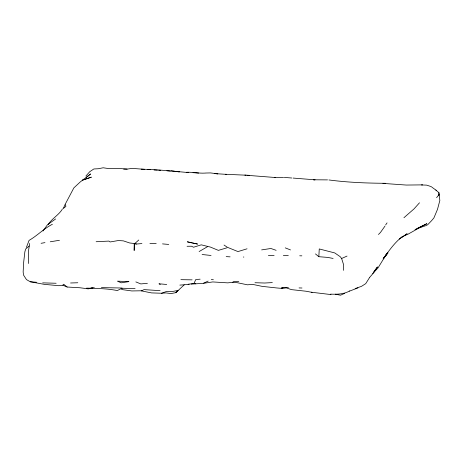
<?xml version="1.0" encoding="UTF-8"?>
<svg xmlns="http://www.w3.org/2000/svg" width="463" height="463" viewBox="0 0 463 463"><rect width="100%" height="100%" fill="white"/><g stroke="black" fill="none" stroke-linecap="round" stroke-linejoin="round"><path stroke-width="0.69" d="M96.142 241.727L108.909 241.09L110.148 241.958L118.337 240.54L123.389 240.87L129.709 242.982L134.201 243.497L134.172 250.506L134.444 243.868L138.761 240.013M343.419 270.357L343.581 264.691L341.619 258.499L340.259 256.733L334.755 252.937L319.256 248.949L318.833 256.699L327.642 257.399L333.105 258.441M29.678 243.451L28.527 250.674L28.625 263.511M135.109 288.571L121.983 288.235L121.647 289.525L131.81 290.949L141.753 290.776L144.028 289.606L160.082 290.671M63.616 207.818L65.121 204.438M188.105 284.276L194.032 283.42L195.768 279.542L200.138 279.177M26.403 247.387L29.076 240.378C37.329 235.673 43.881 228.537 52.394 224.271M65.185 204.287L73.883 187.862L80.273 181.936L90.592 173.955L86.344 177.41M43.007 231.008L47.475 224.729L55.624 218.958M369.711 277.308L365.718 283.657L361.453 286.365L355.127 288.565M384.961 226.112L380.436 232.495L378.45 234.492M383.15 258.881L387.051 253.203L377.999 267.938L372.698 273.506M385.615 224.977L387.062 222.882M373.392 272.371L377.426 266.931L373.739 272.638L369.885 277.134M48.204 224.549C51.856 218.542 58.477 215.318 62.227 209.357M419.495 202.8L413.974 208.94L403.927 217.726M436.592 197.701L439.074 194.564L438.936 192.712L435.839 190.079M384.087 257.746C389.047 250.518 394.054 243.567 400.773 237.832L399.401 238.949M29.065 246.079L25.662 249.001L24.863 251.82L23.688 262.104L23.15 271.943L23.549 275.097L26.466 279.594L30.257 281.764L44.274 284.346L58.899 285.712L62.846 285.208L63.68 284.253L67.158 287.025L80.093 287.772L88.207 288.871L92.554 287.94M85.898 176.056L89.77 171.686L93.867 168.96L98.306 168.74L103.156 167.774L108.244 168.526L117.677 168.358L127.232 169.082L132.117 168.37L144.502 169.325M161.518 293.247L165.939 292.917L171.015 293.565L175.871 292.645L178.081 290.405L173.104 291.36L166.269 291.568L161.518 293.247L151.499 292.9L141.256 290.862M189.159 284.247L184.251 284.791L175.871 292.645M62.794 208.859L65.891 206.4L65.584 204.953M399.523 238.925L407.122 233.774L405.235 234.782M203.656 283.269L212.737 281.938L227.813 282.864L232.715 282.262L234.087 281.382L238.792 281.527M199.119 251.554L207.609 246.634M232.715 282.262L237.247 282.708L247.508 284.82L252.422 284.334L262.156 286.371L276.816 287.963L281.857 288.385L282.991 287.76L288.432 287.668M121.983 288.235L117.318 290.561C107.19 288.547 96.9 288.391 86.598 288.125M416.926 228.716L426.874 223.698L414.987 229.631M208.147 281.093L203.245 283.333L191.138 284.126M349.606 290.967C343.847 294.294 337.041 294.41 330.57 294.132M344.756 293.31L340.548 295.226L335.42 294.167M341.619 258.499L347.03 256.074M402.602 236.5L408.158 234.11L422.094 226.274L419.212 227.837L426.261 225.516L427.725 224.7L431.638 220.619L433.9 217.923L437.5 209.345L439.85 200.462L439.074 194.564M401.849 237.033L403.03 236.552L401.751 237.056M357.945 287.911L349.443 291.146M247.045 248.799L237.97 251.583L227.414 247.306L224.028 245.043M226.911 247.821L218.38 250.373L210.358 247.057L201.255 244.84L193.546 247.23L191.549 246.223L187.058 246.281M41.091 243.301L44.969 242.624M50.247 241.79L59.449 240.285M261.636 249.898L270.896 248.486L276.127 250.321M281.857 288.385L286.256 287.847L291.482 289.63L306.141 291.239L312.097 292.385M147.402 283.298L140.816 283.929L135.85 281.903M134.201 243.497L134.444 243.868L136.411 244.036L141.927 243.567M90.933 287.917L94.302 287.668M179.847 285.104L184.251 284.791M272.337 282.592L264.668 283.02L254.991 282.725M421.405 184.957L426.568 185.131L431.331 186.647M382.936 183.394L406.323 185.055L422.707 184.876M70.579 282.991L77.807 282.754M141.209 169.186C156.054 169.493 170.905 170.963 185.709 172.329C192.186 171.837 198.558 173.515 205.045 173.093M149.914 243.579L156.199 243.416M205.462 173.035L210.434 172.919L217.807 173.828L214.352 173.532M243.341 257.046L243.862 257.04M283.576 177.37L274.316 177.52L275.578 177.572M123.644 169.14L127.14 169.111M268.372 255.651L274.119 255.593M283.344 255.553L288.31 255.501M192.11 279.849L180.888 279.664M281.267 287.76L282.991 287.76M121.885 288.015L101.403 287.616M42.677 282.858L56.133 283.258M299.7 255.79L301.87 255.836M299.063 287.928L301.974 288.009M244.07 175.101L225.302 174.273L226.691 174.337M154.052 169.996L157.356 170.141M158.676 170.193L160.655 170.28M327.538 179.893L313.468 179.783L315.054 179.818L293.067 178.07M186.63 172.352L188.748 172.456M291.759 178.006L284.311 177.404M244.586 175.066L249.609 175.355M226.199 256.618L230.094 256.849M215.521 173.671L224.966 174.267M192.996 172.676L198.668 173.058M166.883 170.818L170.407 171.073M211.284 279.577L213.368 279.733M328.904 179.951C347.655 182.439 366.546 183.174 385.419 183.29M244.771 175.124L246.166 175.234M247.56 175.344L275.514 177.537M162.513 243.891L168.758 244.447M30.257 281.764L36.525 282.274M147.819 169.464L150.591 169.701M202.111 254.505L211.059 255.478M331.004 294.578L311.258 292.211M173.226 171.275L175.957 171.536M177.317 171.669L179.366 171.866L171.298 170.806M166.721 284.485L158.942 283.778L160.32 284.537M192.452 242.994L197.579 244.065L187.307 241.819L191.809 242.849M194.032 283.42L195.808 283.825M285.249 247.867L290.515 249.939M62.846 285.208L67.158 287.025M134.733 243.26L136.411 244.036M431.736 187.069L436.453 190.484M315.465 253.909L318.833 256.699M438.936 192.712L438.941 195.571M387.901 252.948L383.758 258.111L387.901 252.948M84.926 179.326L82.495 180.153L91.373 177.15L84.926 179.326M128.818 281.631L121.242 282.818L117.423 281.163L128.818 281.631"/></g></svg>
